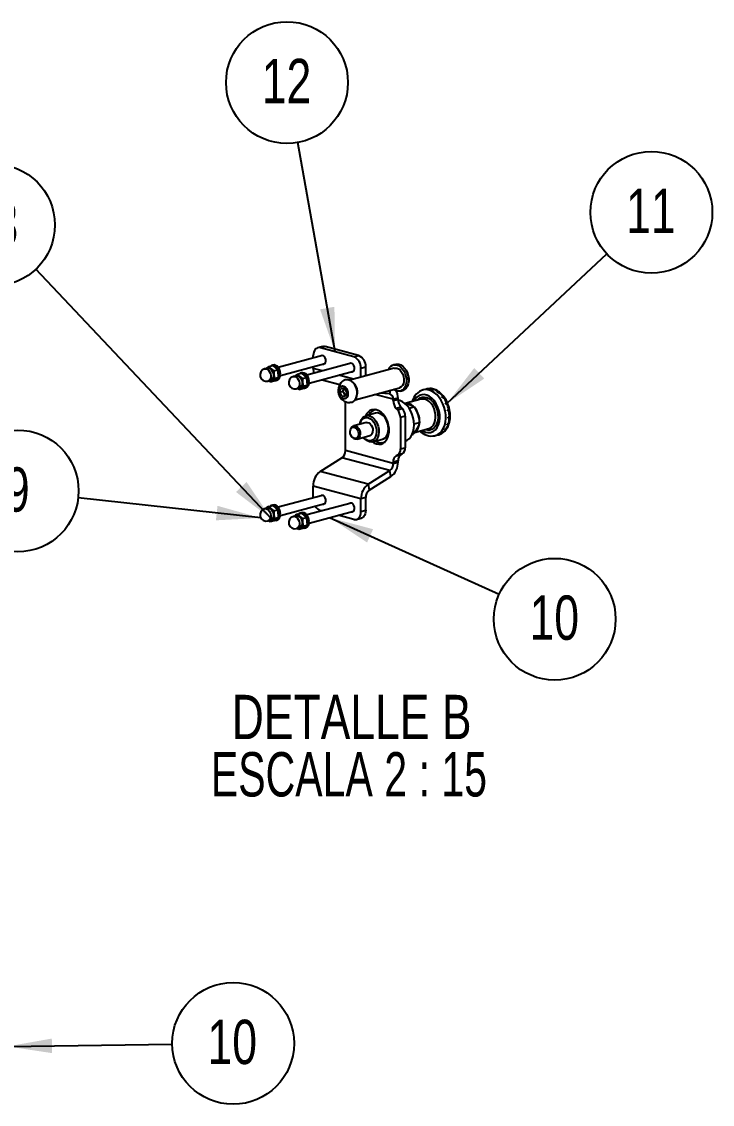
# Model space of a CAD drawing. Header units: millimetres. Extents: x -7982 to 6300, y -38 to 5016.
# Drawn here: x -3555 to -2738, y 2391 to 3673 of the extents above; entities that cross this region are included whole.
import ezdxf

# ---------------------------------------------------------------- set-up
doc = ezdxf.new("R2010")
doc.units = ezdxf.units.MM
doc.header["$LTSCALE"] = 15
doc.layers.add('FORMATO', color=7, linetype='Continuous')
doc.styles.add('SLDTEXTSTYLE1', font='TXT', dxfattribs={"width": 0.75})
doc.styles.add('SLDTEXTSTYLE4', font='TXT', dxfattribs={"width": 0.692308})
doc.dimstyles.new('SLDDIMSTYLE0', dxfattribs={"dimtxt": 0.18, "dimasz": 52.5, "dimexe": 0, "dimexo": 0.0625, "dimgap": 0, "dimtad": 0, "dimtih": 1, "dimtoh": 1, "dimdec": 0, "dimrnd": 1e-09, "dimzin": 0, "dimdsep": 46, "dimtxsty": 'Standard', "dimsah": 1, "dimcen": 0.09, "dimadec": 0, "dimazin": 0, "dimtfac": 52.5, "dimtdec": 0, "dimtofl": 0, "dimtmove": 0, "dimatfit": 3, "dimfxl": 1, "dimfrac": 2, "dimtolj": 1, "dimtzin": 0, "dimarcsym": 0})

# ---------------------------------------------------------------- blocks, each defined once
blk = doc.blocks.new('SW_NOTE_0_8')
at = {"layer": 'FORMATO', "color": 0}
blk.add_circle((72.1, 1), 72.1, dxfattribs=at)
at = {"layer": 'FORMATO', "color": 0, "insert": (71.1, 29), "char_height": 52.5, "attachment_point": 2, "style": 'SLDTEXTSTYLE1'}
blk.add_mtext('10', dxfattribs=at)
blk = doc.blocks.new('SW_NOTE_0_15')
at = {"layer": 'FORMATO', "color": 0, "char_height": 52.5, "attachment_point": 2}
for s, insert, style in [('DETALLE B', (162.4, 67.7), 'SLDTEXTSTYLE1'), ('ESCALA 2 : 15', (159.2, -0.2), 'SLDTEXTSTYLE4')]:
    blk.add_mtext(s, dxfattribs=dict(at, insert=insert, style=style))
blk = doc.blocks.new('SW_NOTE_0_16')
at = {"layer": 'FORMATO', "color": 0}
blk.add_circle((-12.7, 71), 72.1, dxfattribs=at)
at = {"layer": 'FORMATO', "color": 0, "insert": (-13.2, 99.1), "char_height": 52.5, "attachment_point": 2, "style": 'SLDTEXTSTYLE1'}
blk.add_mtext('12', dxfattribs=at)
blk = doc.blocks.new('SW_NOTE_0_17')
at = {"layer": 'FORMATO', "color": 0}
blk.add_circle((-71.7, 8), 72.1, dxfattribs=at)
at = {"layer": 'FORMATO', "color": 0, "insert": (-72.2, 36), "char_height": 52.5, "attachment_point": 2, "style": 'SLDTEXTSTYLE1'}
blk.add_mtext('9', dxfattribs=at)
blk = doc.blocks.new('SW_NOTE_0_18')
at = {"layer": 'FORMATO', "color": 0}
blk.add_circle((52.7, 49.3), 72.1, dxfattribs=at)
at = {"layer": 'FORMATO', "color": 0, "insert": (52.1, 77.3), "char_height": 52.5, "attachment_point": 2, "style": 'SLDTEXTSTYLE1'}
blk.add_mtext('11', dxfattribs=at)
blk = doc.blocks.new('SW_NOTE_0_19')
at = {"layer": 'FORMATO', "color": 0}
blk.add_circle((65.7, -29.7), 72.1, dxfattribs=at)
at = {"layer": 'FORMATO', "color": 0, "insert": (65.2, -1.6), "char_height": 52.5, "attachment_point": 2, "style": 'SLDTEXTSTYLE1'}
blk.add_mtext('10', dxfattribs=at)
blk = doc.blocks.new('SW_NOTE_0_20')
at = {"layer": 'FORMATO', "color": 0}
blk.add_circle((-49.5, 52.5), 72.1, dxfattribs=at)
at = {"layer": 'FORMATO', "color": 0, "insert": (-50, 80.5), "char_height": 52.5, "attachment_point": 2, "style": 'SLDTEXTSTYLE1'}
blk.add_mtext('13', dxfattribs=at)

msp = doc.modelspace()

# ---------------------------------------------------------------- linework, layer by layer
at = {"color": 7, "linetype": 'Continuous', "lineweight": 25}
for p, q in [((-3198.91, 3288.44), (-3204.56, 3286.93)), ((-3195.8, 3288.41), (-3201.46, 3286.9)), ((-3161.86, 3276.29), (-3201.46, 3286.9)), ((-3156.2, 3277.81), (-3195.8, 3288.41)), ((-3198.77, 3277.79), (-3251.41, 3263.69)), ((-3209.94, 3274.8), (-3209.94, 3277.61)), ((-3199.03, 3277.72), (-3198.92, 3277.82)), ((-3161.86, 3276.29), (-3156.2, 3277.81)), ((-3264.21, 3262.85), (-3267.39, 3262)), ((-3262.38, 3264.79), (-3257.85, 3266)), ((-3257.58, 3266.38), (-3258.99, 3266.01)), ((-3257.85, 3266), (-3251.89, 3260.77)), ((-3256.41, 3259.56), (-3251.89, 3260.77)), ((-3248.82, 3254.03), (-3196.18, 3268.13)), ((-3223.64, 3257.29), (-3225.05, 3256.91)), ((-3164.83, 3268.7), (-3217.47, 3254.6)), ((-3214.88, 3244.94), (-3162.24, 3259.04)), ((-3209.94, 3262.46), (-3209.94, 3264.45)), ((-3196.29, 3268.03), (-3196.44, 3268.06)), ((-3114.05, 3262.68), (-3166.58, 3248.61)), ((-3165.09, 3268.63), (-3164.97, 3268.73)), ((-3162.35, 3258.94), (-3162.5, 3258.97)), ((-3147.72, 3263.97), (-3153.38, 3262.46)), ((-3153.38, 3252.15), (-3153.38, 3262.46)), ((-3147.72, 3253.66), (-3147.72, 3263.97)), ((-3112.26, 3267.3), (-3115.09, 3266.54)), ((-3099.65, 3259.8), (-3099.84, 3260.13)), ((-3263.51, 3247.51), (-3260.33, 3248.36)), ((-3262.55, 3247.76), (-3261.03, 3246.72)), ((-3261.03, 3246.72), (-3256.51, 3247.93)), ((-3251.22, 3251.74), (-3256.51, 3247.93)), ((-3255.74, 3250.52), (-3251.22, 3251.74)), ((-3254.23, 3248.23), (-3252.82, 3248.61)), ((-3250.12, 3255.86), (-3251.49, 3256.23)), ((-3251.43, 3255.25), (-3250.12, 3254.9)), ((-3251.33, 3255.98), (-3248.7, 3255.28)), ((-3248.7, 3256.24), (-3250.12, 3255.86)), ((-3250.12, 3254.9), (-3248.7, 3255.28)), ((-3230.27, 3253.75), (-3233.45, 3252.9)), ((-3228.43, 3255.69), (-3223.91, 3256.91)), ((-3223.91, 3256.91), (-3217.95, 3251.67)), ((-3222.47, 3250.46), (-3217.95, 3251.67)), ((-3216.18, 3246.77), (-3217.55, 3247.14)), ((-3217.49, 3246.16), (-3216.18, 3245.8)), ((-3217.38, 3246.89), (-3214.76, 3246.18)), ((-3214.76, 3247.15), (-3216.18, 3246.77)), ((-3216.18, 3245.8), (-3214.76, 3246.18)), ((-3199.3, 3249.11), (-3178.41, 3243.51)), ((-3096.81, 3248.82), (-3096.81, 3249.19)), ((-3229.57, 3238.41), (-3226.39, 3239.27)), ((-3228.6, 3238.67), (-3227.09, 3237.63)), ((-3227.09, 3237.63), (-3222.57, 3238.84)), ((-3217.27, 3242.64), (-3222.57, 3238.84)), ((-3221.8, 3241.43), (-3217.27, 3242.64)), ((-3220.29, 3239.14), (-3218.88, 3239.52)), ((-3178.47, 3234.2), (-3177.06, 3239.05)), ((-3178.47, 3234.2), (-3174.79, 3235.19)), ((-3175.85, 3229.23), (-3178.47, 3234.2)), ((-3177.06, 3239.05), (-3173.04, 3238.92)), ((-3173.04, 3238.92), (-3170.42, 3233.95)), ((-3170.42, 3233.95), (-3171.83, 3229.11)), ((-3160.37, 3225.42), (-3107.84, 3239.5)), ((-3119.38, 3232.18), (-3130.97, 3233.3)), ((-3106.81, 3235.63), (-3103.98, 3236.39)), ((-3075.77, 3238.06), (-3080.01, 3236.92)), ((-3079.59, 3237.03), (-3080.01, 3236.92)), ((-3074.09, 3238.39), (-3075.5, 3238.02)), ((-3074.75, 3238.09), (-3073.33, 3238.47)), ((-3067.95, 3237.82), (-3069.36, 3237.45)), ((-3068.58, 3237.18), (-3067.16, 3237.56)), ((-3061.86, 3234.63), (-3063.27, 3234.25)), ((-3062.54, 3233.68), (-3061.12, 3234.06)), ((-3175.85, 3229.23), (-3172.18, 3230.22)), ((-3171.83, 3229.11), (-3175.85, 3229.23)), ((-3171.51, 3230.23), (-3172.18, 3230.22)), ((-3171.76, 3165.11), (-3171.76, 3223.21)), ((-3109.53, 3227.37), (-3115.19, 3225.85)), ((-3115.19, 3224.3), (-3115.19, 3225.85)), ((-3115.19, 3224.3), (-3109.53, 3225.81)), ((-3109.53, 3225.81), (-3109.53, 3227.37)), ((-3082.37, 3225.94), (-3100.99, 3220.95)), ((-3056.42, 3229.13), (-3057.84, 3228.75)), ((-3055.13, 3228.69), (-3057.35, 3228.09)), ((-3057.23, 3227.91), (-3055.81, 3228.29)), ((-3052.17, 3221.85), (-3053.59, 3221.47)), ((-3051.05, 3221.47), (-3053.32, 3220.86)), ((-3053.16, 3220.46), (-3051.74, 3220.84)), ((-3136.3, 3209.42), (-3147.62, 3206.39)), ((-3139.02, 3212.65), (-3137.48, 3213.82)), ((-3135.95, 3213.65), (-3137.34, 3213.28)), ((-3106, 3216.52), (-3111.66, 3215)), ((-3111.66, 3215), (-3110.24, 3213.51)), ((-3110.24, 3213.51), (-3104.58, 3215.03)), ((-3106, 3216.52), (-3104.58, 3215.03)), ((-3096.47, 3215.39), (-3090.36, 3217.03)), ((-3049.52, 3213.51), (-3050.94, 3213.13)), ((-3048.56, 3213.26), (-3050.84, 3212.65)), ((-3050.73, 3212.04), (-3049.32, 3212.42)), ((-3048.58, 3213.46), (-3049.17, 3216.2)), ((-3048.52, 3213.16), (-3048.58, 3213.46)), ((-3146.96, 3198.28), (-3161.95, 3194.27)), ((-3101.05, 3205.74), (-3106.71, 3204.22)), ((-3106.71, 3204.22), (-3106.71, 3167.04)), ((-3101.05, 3205.74), (-3101.05, 3168.55)), ((-3090.46, 3196.78), (-3084.02, 3198.51)), ((-3051.57, 3195.64), (-3050.16, 3196.02)), ((-3049.15, 3197.1), (-3051.3, 3196.52)), ((-3049.88, 3196.94), (-3051.29, 3196.56)), ((-3050.18, 3203.49), (-3048.77, 3203.87)), ((-3048.73, 3204.93), (-3050.15, 3204.55)), ((-3050.15, 3204.26), (-3047.91, 3204.86)), ((-3164.16, 3192.72), (-3165.04, 3191.57)), ((-3157.81, 3178.81), (-3142.82, 3182.83)), ((-3092.8, 3184.29), (-3091.54, 3184.63)), ((-3090.11, 3186.6), (-3073.06, 3191.16)), ((-3065.88, 3182.74), (-3065.52, 3182.83)), ((-3065.52, 3182.83), (-3061.28, 3183.97)), ((-3059.43, 3184.96), (-3058.01, 3185.34)), ((-3057.36, 3185.75), (-3058.77, 3185.37)), ((-3054.76, 3189.25), (-3053.34, 3189.63)), ((-3052.85, 3190.33), (-3054.26, 3189.95)), ((-3161.83, 3179.6), (-3160.5, 3179.04)), ((-3139.34, 3175.48), (-3128.02, 3178.51)), ((-3126.84, 3174.11), (-3128.76, 3174.35)), ((-3126.99, 3174.65), (-3125.6, 3175.02)), ((-3106.71, 3167.04), (-3101.05, 3168.55)), ((-3201.56, 3140.33), (-3175.95, 3156.54)), ((-3119.38, 3141.38), (-3175.95, 3156.54)), ((-3115.19, 3149.95), (-3171.76, 3165.11)), ((-3111.66, 3158.91), (-3106, 3160.42)), ((-3110.24, 3159.64), (-3111.66, 3158.91)), ((-3104.58, 3161.16), (-3110.24, 3159.64)), ((-3104.58, 3161.16), (-3106, 3160.42)), ((-3109.53, 3153.03), (-3115.19, 3151.51)), ((-3115.19, 3149.95), (-3115.19, 3151.51)), ((-3115.19, 3149.95), (-3109.53, 3151.47)), ((-3109.53, 3151.47), (-3109.53, 3153.03)), ((-3144.99, 3125.17), (-3201.56, 3140.33)), ((-3144.99, 3125.17), (-3119.38, 3141.38)), ((-3143.53, 3118.12), (-3117.92, 3134.33)), ((-3117.92, 3134.33), (-3119.38, 3141.38)), ((-3153.38, 3108.04), (-3209.94, 3123.19)), ((-3209.94, 3109.09), (-3209.94, 3123.19)), ((-3144.99, 3125.17), (-3143.53, 3118.12)), ((-3198.77, 3112.08), (-3251.41, 3097.98)), ((-3199.03, 3112.01), (-3198.92, 3112.11)), ((-3147.72, 3109.55), (-3153.38, 3108.04)), ((-3153.38, 3092.89), (-3153.38, 3108.04)), ((-3147.72, 3094.41), (-3147.72, 3109.55)), ((-3264.21, 3097.14), (-3267.39, 3096.28)), ((-3262.38, 3099.08), (-3257.85, 3100.29)), ((-3257.58, 3100.67), (-3258.99, 3100.29)), ((-3257.85, 3100.29), (-3251.89, 3095.06)), ((-3256.41, 3093.84), (-3251.89, 3095.06)), ((-3248.82, 3088.32), (-3196.18, 3102.42)), ((-3228.43, 3089.98), (-3223.91, 3091.19)), ((-3223.64, 3091.58), (-3225.05, 3091.2)), ((-3223.91, 3091.19), (-3217.95, 3085.96)), ((-3164.83, 3102.99), (-3217.47, 3088.88)), ((-3214.88, 3079.22), (-3162.24, 3093.33)), ((-3199.52, 3093.69), (-3201.46, 3094.21)), ((-3196.29, 3102.32), (-3196.44, 3102.35)), ((-3165.09, 3102.92), (-3164.97, 3103.02)), ((-3162.35, 3093.23), (-3162.5, 3093.26)), ((-3153.38, 3092.89), (-3147.72, 3094.41)), ((-3263.51, 3081.79), (-3260.33, 3082.65)), ((-3262.55, 3082.05), (-3261.03, 3081.01)), ((-3261.03, 3081.01), (-3256.51, 3082.22)), ((-3251.22, 3086.02), (-3256.51, 3082.22)), ((-3255.74, 3084.81), (-3251.22, 3086.02)), ((-3254.23, 3082.52), (-3252.82, 3082.9)), ((-3250.12, 3090.15), (-3251.49, 3090.52)), ((-3251.43, 3089.54), (-3250.12, 3089.18)), ((-3251.33, 3090.27), (-3248.7, 3089.56)), ((-3248.7, 3090.53), (-3250.12, 3090.15)), ((-3250.12, 3089.18), (-3248.7, 3089.56)), ((-3230.27, 3088.04), (-3233.45, 3087.19)), ((-3222.47, 3084.75), (-3217.95, 3085.96)), ((-3216.18, 3081.05), (-3217.55, 3081.42)), ((-3217.49, 3080.44), (-3216.18, 3080.09)), ((-3217.38, 3081.17), (-3214.76, 3080.47)), ((-3214.76, 3081.43), (-3216.18, 3081.05)), ((-3216.18, 3080.09), (-3214.76, 3080.47)), ((-3161.86, 3083.6), (-3180.2, 3088.52)), ((-3158.76, 3083.57), (-3153.1, 3085.09)), ((-3229.57, 3072.7), (-3226.39, 3073.55)), ((-3228.6, 3072.96), (-3227.09, 3071.92)), ((-3227.09, 3071.92), (-3222.57, 3073.13)), ((-3217.27, 3076.93), (-3222.57, 3073.13)), ((-3221.8, 3075.72), (-3217.27, 3076.93)), ((-3220.29, 3073.43), (-3218.88, 3073.81))]:
    msp.add_line(p, q, dxfattribs=at)
at = {"color": 8, "linetype": 'Continuous', "lineweight": 25}
for p, q in [((-3199.02, 3259.54), (-3209.94, 3262.46)), ((-3162.4, 3249.73), (-3179.7, 3254.36)), ((-3115.19, 3225.85), (-3136.98, 3231.69)), ((-3119.38, 3232.18), (-3118.55, 3236.63))]:
    msp.add_line(p, q, dxfattribs=at)
at = {"color": 7, "linetype": 'Continuous', "lineweight": 25, "flags": 128}
for points in [[(-3201.46, 3286.9), (-3203.11, 3287.12), (-3204.71, 3286.89), (-3206.17, 3286.21), (-3207.46, 3285.12), (-3208.51, 3283.65), (-3209.3, 3281.86), (-3209.78, 3279.82), (-3209.94, 3277.61)], [(-3198.91, 3288.44), (-3197.46, 3288.64), (-3195.8, 3288.41)], [(-3198.49, 3267.51), (-3197.28, 3267.53), (-3196.11, 3268.2), (-3195.28, 3269.48), (-3194.9, 3271.18), (-3195.03, 3273.08), (-3195.64, 3274.93), (-3196.66, 3276.47), (-3197.94, 3277.49), (-3199.32, 3277.86), (-3200.6, 3277.52), (-3201.08, 3277.17)], [(-3262.38, 3264.79), (-3264.67, 3263.31), (-3265.92, 3262.39)], [(-3264.21, 3262.85), (-3262.81, 3262.94), (-3261.16, 3262.37), (-3259.61, 3261.14), (-3258.32, 3259.37), (-3257.42, 3257.23), (-3256.99, 3254.93), (-3257.08, 3252.7), (-3257.68, 3250.75), (-3258.73, 3249.28), (-3260.12, 3248.42), (-3260.33, 3248.36)], [(-3250.12, 3255.86), (-3250.47, 3258.39), (-3251.3, 3260.82), (-3252.55, 3262.95), (-3254.12, 3264.64), (-3255.88, 3265.73), (-3257.7, 3266.15), (-3259.43, 3265.86), (-3260.45, 3265.3)], [(-3248.7, 3256.24), (-3249.05, 3258.77), (-3249.89, 3261.19), (-3251.14, 3263.33), (-3252.7, 3265.01), (-3254.46, 3266.11), (-3256.28, 3266.53), (-3257.58, 3266.38)], [(-3251.89, 3260.77), (-3251.7, 3259.64), (-3251.22, 3251.74)], [(-3214.76, 3247.15), (-3215.11, 3249.67), (-3215.95, 3252.1), (-3217.2, 3254.24), (-3218.76, 3255.92), (-3220.52, 3257.01), (-3222.34, 3257.43), (-3223.64, 3257.29)], [(-3164.55, 3258.42), (-3163.34, 3258.44), (-3162.16, 3259.11), (-3161.33, 3260.39), (-3160.96, 3262.09), (-3161.08, 3263.99), (-3161.7, 3265.84), (-3162.72, 3267.37), (-3164, 3268.39), (-3165.38, 3268.76), (-3166.66, 3268.43), (-3167.14, 3268.08)], [(-3114, 3266.75), (-3111.58, 3266.65), (-3109.14, 3265.82), (-3106.78, 3264.3), (-3104.62, 3262.17), (-3102.75, 3259.51), (-3101.27, 3256.47), (-3100.23, 3253.17), (-3099.7, 3249.77), (-3099.7, 3246.44), (-3100.22, 3243.32), (-3101.24, 3240.57), (-3102.72, 3238.3), (-3104.58, 3236.64), (-3106.74, 3235.65), (-3109.1, 3235.39), (-3111.54, 3235.85), (-3113.96, 3237.03), (-3114.81, 3237.63)], [(-3114.05, 3262.68), (-3113.23, 3262.84), (-3111.13, 3262.7), (-3109.01, 3261.83), (-3107.02, 3260.28), (-3105.27, 3258.16), (-3103.88, 3255.6), (-3102.94, 3252.75), (-3102.49, 3249.8), (-3102.58, 3246.92), (-3103.2, 3244.31), (-3104.3, 3242.13), (-3105.82, 3240.51), (-3107.66, 3239.55), (-3107.84, 3239.5)], [(-3112.26, 3267.3), (-3111.17, 3267.51), (-3108.75, 3267.41), (-3106.31, 3266.58), (-3103.95, 3265.06), (-3101.79, 3262.93), (-3099.92, 3260.27), (-3098.44, 3257.22), (-3097.41, 3253.93), (-3096.88, 3250.53), (-3096.87, 3247.19), (-3097.39, 3244.08), (-3098.42, 3241.32), (-3099.89, 3239.06), (-3101.75, 3237.4), (-3103.91, 3236.41), (-3103.98, 3236.39)], [(-3256.08, 3248.14), (-3255.88, 3248.12), (-3254.12, 3248.26), (-3252.55, 3249.11), (-3251.3, 3250.58), (-3250.47, 3252.56), (-3250.12, 3254.9)], [(-3228.43, 3255.69), (-3230.73, 3254.21), (-3231.98, 3253.3)], [(-3230.27, 3253.75), (-3228.87, 3253.84), (-3227.22, 3253.28), (-3225.67, 3252.05), (-3224.38, 3250.28), (-3223.48, 3248.14), (-3223.05, 3245.84), (-3223.14, 3243.61), (-3223.74, 3241.66), (-3224.79, 3240.18), (-3226.18, 3239.33), (-3226.39, 3239.27)], [(-3216.18, 3246.77), (-3216.53, 3249.29), (-3217.36, 3251.72), (-3218.61, 3253.86), (-3220.18, 3255.54), (-3221.94, 3256.64), (-3223.76, 3257.06), (-3225.49, 3256.77), (-3226.51, 3256.21)], [(-3222.14, 3239.05), (-3221.94, 3239.02), (-3220.18, 3239.17), (-3218.61, 3240.01), (-3217.36, 3241.48), (-3216.53, 3243.47), (-3216.18, 3245.8)], [(-3217.95, 3251.67), (-3217.76, 3250.55), (-3217.27, 3242.64)], [(-3173.6, 3248.51), (-3172.04, 3249.21), (-3169.92, 3249.49)], [(-3169.92, 3249.49), (-3167.7, 3249.07), (-3165.52, 3247.99), (-3163.47, 3246.3), (-3161.65, 3244.07), (-3160.17, 3241.43), (-3159.09, 3238.5), (-3158.47, 3235.44), (-3158.34, 3232.39), (-3158.7, 3229.5), (-3159.54, 3226.94), (-3160.82, 3224.81), (-3162.47, 3223.23), (-3164.4, 3222.28), (-3166.51, 3222)], [(-3177.01, 3241.63), (-3175.41, 3241.93), (-3173.73, 3241.53), (-3172.11, 3240.47), (-3170.69, 3238.84), (-3169.61, 3236.78), (-3168.96, 3234.49), (-3168.8, 3232.16), (-3169.14, 3230), (-3169.95, 3228.2), (-3171.16, 3226.93), (-3172.66, 3226.29), (-3174.32, 3226.34), (-3175.99, 3227.08), (-3177.53, 3228.44), (-3178.79, 3230.3), (-3179.67, 3232.5), (-3180.08, 3234.84), (-3179.99, 3237.11), (-3179.41, 3239.11), (-3178.39, 3240.67), (-3177.01, 3241.63)], [(-3174.79, 3235.19), (-3173.7, 3237.97), (-3173.52, 3239.14)], [(-3172.18, 3230.22), (-3173.32, 3233.06), (-3174.79, 3235.19)], [(-3073.42, 3238.42), (-3073.93, 3238.43), (-3074.09, 3238.39)], [(-3090.44, 3195.67), (-3090.7, 3199.81), (-3091.45, 3203.96), (-3092.69, 3208.02), (-3094.37, 3211.85), (-3096.44, 3215.36), (-3098.85, 3218.43), (-3101.53, 3220.99), (-3104.4, 3222.95), (-3107.37, 3224.27), (-3109.5, 3224.79)], [(-3101.37, 3221.04), (-3100.05, 3220.74), (-3096.22, 3219.64)], [(-3096.22, 3219.64), (-3093.04, 3218.4), (-3090.36, 3217.03)], [(-3049.17, 3216.2), (-3050.49, 3220.24), (-3050.93, 3221.29)], [(-3154.66, 3196.22), (-3154.65, 3196.34), (-3154.01, 3199.39), (-3152.87, 3202.04), (-3151.3, 3204.17), (-3149.36, 3205.68), (-3147.14, 3206.5), (-3144.76, 3206.59), (-3142.31, 3205.95), (-3139.92, 3204.61), (-3137.69, 3202.63), (-3135.74, 3200.11), (-3134.14, 3197.15), (-3132.99, 3193.9), (-3132.32, 3190.52), (-3132.18, 3187.15)], [(-3134.99, 3172.97), (-3132.26, 3172.59), (-3129.63, 3172.9), (-3127.17, 3173.91), (-3124.99, 3175.57), (-3123.14, 3177.84), (-3121.7, 3180.63), (-3120.71, 3183.84), (-3120.2, 3187.38), (-3120.2, 3191.11), (-3120.71, 3194.92), (-3121.7, 3198.66), (-3123.14, 3202.22), (-3124.99, 3205.48), (-3127.17, 3208.31), (-3129.63, 3210.64), (-3132.26, 3212.36), (-3134.99, 3213.44), (-3137.72, 3213.83), (-3140.35, 3213.51), (-3142.81, 3212.5), (-3144.99, 3210.84), (-3146.84, 3208.57), (-3148.09, 3206.24)], [(-3120.85, 3190.93), (-3121.11, 3194.32), (-3121.89, 3197.69), (-3123.16, 3200.88), (-3124.84, 3203.75), (-3126.86, 3206.16), (-3129.14, 3208.01), (-3131.55, 3209.19), (-3133.99, 3209.67), (-3136.3, 3209.42)], [(-3090.36, 3217.03), (-3088.03, 3212.7), (-3086.11, 3208.06)], [(-3086.11, 3208.06), (-3084.81, 3203.35), (-3084.02, 3198.51)], [(-3164.16, 3192.72), (-3163.83, 3193.11), (-3162.47, 3194.09), (-3160.87, 3194.39), (-3159.18, 3194), (-3157.56, 3192.94), (-3156.14, 3191.32), (-3155.06, 3189.27), (-3154.4, 3186.98), (-3154.23, 3184.65)], [(-3154.52, 3196.26), (-3154.42, 3196.75), (-3153.59, 3199.33), (-3152.32, 3201.46), (-3150.68, 3203.05), (-3148.74, 3204.01), (-3146.62, 3204.3), (-3144.41, 3203.9), (-3142.22, 3202.83), (-3140.16, 3201.14), (-3138.35, 3198.92), (-3136.86, 3196.29), (-3135.77, 3193.36), (-3135.14, 3190.3), (-3135, 3187.25), (-3135.36, 3184.36), (-3136.19, 3181.78), (-3137.46, 3179.65), (-3139.1, 3178.06), (-3141.04, 3177.1), (-3143.16, 3176.81), (-3145.37, 3177.21), (-3147.56, 3178.28), (-3149.62, 3179.97), (-3150.38, 3180.8)], [(-3146.96, 3198.28), (-3145.88, 3198.41), (-3144.19, 3198.02), (-3142.57, 3196.96), (-3141.15, 3195.34), (-3140.07, 3193.29), (-3139.41, 3191), (-3139.24, 3188.66)], [(-3101.05, 3176.44), (-3098.85, 3177.41), (-3096.44, 3179.2), (-3094.37, 3181.59), (-3092.69, 3184.52), (-3091.45, 3187.92), (-3090.7, 3191.67), (-3090.44, 3195.67)], [(-3084.02, 3198.51), (-3085.08, 3195.32), (-3086.7, 3191.86)], [(-3047.91, 3204.86), (-3048.13, 3204.99), (-3048.58, 3204.96), (-3048.73, 3204.93)], [(-3166.05, 3185.56), (-3166.24, 3187.81), (-3165.89, 3189.89), (-3165.05, 3191.56), (-3163.8, 3192.65), (-3162.27, 3193.03), (-3160.65, 3192.67), (-3159.09, 3191.6), (-3157.77, 3189.95), (-3156.83, 3187.88), (-3156.38, 3185.63), (-3156.46, 3183.43), (-3157.06, 3181.53), (-3158.12, 3180.13), (-3159.53, 3179.39), (-3161.13, 3179.37), (-3162.74, 3180.1), (-3164.2, 3181.48), (-3165.34, 3183.37), (-3166.05, 3185.56)], [(-3154.23, 3184.65), (-3154.56, 3182.48), (-3155.37, 3180.68), (-3156.57, 3179.4), (-3158.07, 3178.75), (-3159.73, 3178.79), (-3160.5, 3179.04)], [(-3132.18, 3187.15), (-3132.56, 3183.96), (-3133.45, 3181.1), (-3134.81, 3178.7), (-3136.58, 3176.86), (-3138.67, 3175.69), (-3140.99, 3175.23), (-3143.42, 3175.5), (-3145.85, 3176.5), (-3148.17, 3178.17), (-3150.28, 3180.44), (-3150.52, 3180.76)], [(-3128.02, 3178.51), (-3126.86, 3178.93), (-3124.84, 3180.25), (-3123.16, 3182.22), (-3121.89, 3184.74), (-3121.11, 3187.69), (-3120.85, 3190.93)], [(-3086.7, 3191.86), (-3088.87, 3188.31), (-3091.54, 3184.63)], [(-3056.98, 3185.94), (-3057.21, 3185.79), (-3057.36, 3185.75)], [(-3139.82, 3175.37), (-3137.72, 3174.05), (-3134.99, 3172.97)], [(-3198.49, 3101.8), (-3197.28, 3101.82), (-3196.11, 3102.49), (-3195.28, 3103.77), (-3194.9, 3105.47), (-3195.03, 3107.37), (-3195.64, 3109.22), (-3196.66, 3110.75), (-3197.94, 3111.78), (-3199.32, 3112.14), (-3200.6, 3111.81), (-3201.08, 3111.46)], [(-3262.38, 3099.08), (-3264.67, 3097.6), (-3265.92, 3096.68)], [(-3264.21, 3097.14), (-3262.81, 3097.22), (-3261.16, 3096.66), (-3259.61, 3095.43), (-3258.32, 3093.66), (-3257.42, 3091.52), (-3256.99, 3089.22), (-3257.08, 3086.99), (-3257.68, 3085.04), (-3258.73, 3083.56), (-3260.12, 3082.71), (-3260.33, 3082.65)], [(-3250.12, 3090.15), (-3250.47, 3092.67), (-3251.3, 3095.1), (-3252.55, 3097.24), (-3254.12, 3098.92), (-3255.88, 3100.02), (-3257.7, 3100.44), (-3259.43, 3100.15), (-3260.45, 3099.59)], [(-3248.7, 3090.53), (-3249.05, 3093.05), (-3249.89, 3095.48), (-3251.14, 3097.62), (-3252.7, 3099.3), (-3254.46, 3100.4), (-3256.28, 3100.82), (-3257.58, 3100.67)], [(-3251.89, 3095.06), (-3251.7, 3093.93), (-3251.22, 3086.02)], [(-3216.18, 3081.05), (-3216.53, 3083.58), (-3217.36, 3086.01), (-3218.61, 3088.15), (-3220.18, 3089.83), (-3221.94, 3090.92), (-3223.76, 3091.34), (-3225.49, 3091.06), (-3226.51, 3090.5)], [(-3214.76, 3081.43), (-3215.11, 3083.96), (-3215.95, 3086.39), (-3217.2, 3088.53), (-3218.76, 3090.21), (-3220.52, 3091.3), (-3222.34, 3091.72), (-3223.64, 3091.58)], [(-3164.55, 3092.71), (-3163.34, 3092.72), (-3162.16, 3093.4), (-3161.33, 3094.67), (-3160.96, 3096.38), (-3161.08, 3098.28), (-3161.7, 3100.12), (-3162.72, 3101.66), (-3164, 3102.68), (-3165.38, 3103.05), (-3166.66, 3102.72), (-3167.14, 3102.37)], [(-3161.86, 3083.6), (-3160.21, 3083.38), (-3158.61, 3083.61), (-3157.15, 3084.29), (-3155.86, 3085.38), (-3154.81, 3086.85), (-3154.02, 3088.64), (-3153.54, 3090.68), (-3153.38, 3092.89)], [(-3147.72, 3094.41), (-3147.88, 3092.19), (-3148.36, 3090.15), (-3149.15, 3088.37), (-3150.2, 3086.9), (-3151.49, 3085.8), (-3152.96, 3085.13), (-3153.1, 3085.09)], [(-3256.08, 3082.43), (-3255.88, 3082.4), (-3254.12, 3082.55), (-3252.55, 3083.4), (-3251.3, 3084.86), (-3250.47, 3086.85), (-3250.12, 3089.18)], [(-3228.43, 3089.98), (-3230.73, 3088.5), (-3231.98, 3087.59)], [(-3230.27, 3088.04), (-3228.87, 3088.13), (-3227.22, 3087.57), (-3225.67, 3086.34), (-3224.38, 3084.57), (-3223.48, 3082.43), (-3223.05, 3080.13), (-3223.14, 3077.89), (-3223.74, 3075.94), (-3224.79, 3074.47), (-3226.18, 3073.62), (-3226.39, 3073.55)], [(-3222.14, 3073.34), (-3221.94, 3073.31), (-3220.18, 3073.46), (-3218.61, 3074.3), (-3217.36, 3075.77), (-3216.53, 3077.75), (-3216.18, 3080.09)], [(-3217.95, 3085.96), (-3217.76, 3084.83), (-3217.27, 3076.93)]]:
    msp.add_lwpolyline(points, dxfattribs=at)
at = {"color": 8, "linetype": 'Continuous', "lineweight": 25, "flags": 128}
for points in [[(-3267.39, 3262), (-3266, 3262.08), (-3264.34, 3261.52), (-3262.79, 3260.29), (-3261.5, 3258.52), (-3260.6, 3256.38), (-3260.18, 3254.08), (-3260.27, 3251.85), (-3260.86, 3249.9), (-3261.91, 3248.42), (-3263.3, 3247.57), (-3263.51, 3247.51)], [(-3233.45, 3252.9), (-3232.06, 3252.99), (-3230.4, 3252.43), (-3228.85, 3251.2), (-3227.56, 3249.43), (-3226.66, 3247.29), (-3226.24, 3244.99), (-3226.33, 3242.75), (-3226.92, 3240.8), (-3227.97, 3239.33), (-3229.36, 3238.48), (-3229.57, 3238.41)], [(-3052.99, 3203.26), (-3053.09, 3207.63), (-3053.7, 3212.05), (-3054.8, 3216.42), (-3056.37, 3220.62), (-3058.37, 3224.54), (-3060.73, 3228.08), (-3063.41, 3231.15), (-3066.33, 3233.67), (-3069.42, 3235.57), (-3072.59, 3236.81), (-3075.77, 3237.35), (-3078.87, 3237.18), (-3079.59, 3237.03)], [(-3060.06, 3203.49), (-3060.18, 3207.57), (-3060.9, 3211.94), (-3062.27, 3216.37), (-3064.25, 3220.59), (-3066.75, 3224.3), (-3069.58, 3227.31), (-3072.56, 3229.49), (-3075.5, 3230.85), (-3078.47, 3231.47), (-3081.54, 3231.31), (-3084.52, 3230.25), (-3087.22, 3228.27), (-3089.46, 3225.48), (-3090.26, 3223.83)], [(-3086.54, 3224.82), (-3085.8, 3225.75), (-3083.45, 3227.47), (-3080.86, 3228.39), (-3078.19, 3228.53), (-3075.61, 3227.99), (-3073.05, 3226.81), (-3070.46, 3224.91), (-3067.99, 3222.3), (-3065.82, 3219.07), (-3064.1, 3215.4), (-3062.91, 3211.55), (-3062.29, 3207.75), (-3062.18, 3204.2)], [(-3065, 3204.3), (-3065.14, 3207.84), (-3065.79, 3211.41), (-3066.92, 3214.86), (-3068.5, 3218.05), (-3070.46, 3220.86), (-3072.72, 3223.16), (-3075.17, 3224.86), (-3077.74, 3225.9), (-3080.3, 3226.22), (-3082.37, 3225.94)], [(-3080.97, 3189.05), (-3080.04, 3188.37), (-3077.1, 3187.01), (-3074.13, 3186.39), (-3071.06, 3186.55), (-3068.08, 3187.61), (-3065.38, 3189.59), (-3063.14, 3192.39), (-3061.49, 3195.81), (-3060.47, 3199.6), (-3060.06, 3203.49)], [(-3062.18, 3204.2), (-3062.54, 3200.81), (-3063.42, 3197.52), (-3064.86, 3194.54), (-3066.8, 3192.11), (-3069.15, 3190.39), (-3071.74, 3189.47), (-3074.41, 3189.33), (-3076.99, 3189.87), (-3077.32, 3190.02)], [(-3073.06, 3191.16), (-3071.52, 3191.74), (-3069.41, 3193.19), (-3067.64, 3195.26), (-3066.28, 3197.88), (-3065.39, 3200.93), (-3065, 3204.3)], [(-3065.52, 3182.83), (-3065.16, 3182.93), (-3062.33, 3184.16), (-3059.77, 3186.05), (-3057.54, 3188.56), (-3055.71, 3191.62), (-3054.31, 3195.15), (-3053.4, 3199.06), (-3052.99, 3203.26)], [(-3267.39, 3096.28), (-3266, 3096.37), (-3264.34, 3095.81), (-3262.79, 3094.58), (-3261.5, 3092.81), (-3260.6, 3090.67), (-3260.18, 3088.37), (-3260.27, 3086.13), (-3260.86, 3084.19), (-3261.91, 3082.71), (-3263.3, 3081.86), (-3263.51, 3081.79)], [(-3233.45, 3087.19), (-3232.06, 3087.28), (-3230.4, 3086.71), (-3228.85, 3085.48), (-3227.56, 3083.71), (-3226.66, 3081.57), (-3226.24, 3079.27), (-3226.33, 3077.04), (-3226.92, 3075.09), (-3227.97, 3073.62), (-3229.36, 3072.76), (-3229.57, 3072.7)]]:
    msp.add_lwpolyline(points, dxfattribs=at)
at = {"color": 7, "linetype": 'Continuous', "lineweight": 25}
for centre, radius, start, end in [((-3167.54, 3263.29), 14.19, 356.6365, 66.40815), ((-3161.88, 3264.8), 14.19, 356.63647, 66.40815), ((-3265.45, 3254.75), 7.5, 104.99797, 284.99793), ((-3244.58, 3279.05), 22.8, 218.71703, 238.75186), ((-3230.3, 3256.95), 26.24, 174.31032, 194.189), ((-3192.07, 3262.28), 17.87, 179.40505, 197.71701), ((-3112.51, 3257.88), 9, 99.48125, 160.93377), ((-3118.32, 3249.11), 21.51, 0.21418, 29.78179), ((-3236.9, 3218.71), 36.98, 120.63586, 130.74386), ((-3255.22, 3254.7), 6.55, 291.5596, 5.05519), ((-3231.51, 3245.66), 7.5, 104.99796, 284.99794), ((-3210.64, 3269.96), 22.8, 218.71705, 238.75179), ((-3196.36, 3247.86), 26.24, 174.30994, 194.18938), ((-3221.28, 3245.61), 6.55, 291.55982, 5.05501), ((-3166.15, 3236.29), 14.27, 121.43342, 268.4533), ((-3172.52, 3234.59), 14.98, 332.5037, 57.49222), ((-3202.96, 3209.61), 36.98, 120.63586, 130.74386), ((-3120.79, 3226.69), 5.66, 351.49802, 75.60975), ((-3125.56, 3227.8), 16.03, 358.46699, 30.4537), ((-3074.48, 3218.87), 18.8, 105.45775, 166.85565), ((-3072.39, 3225.46), 13.05, 97.46799, 104.992), ((-3073.78, 3224.86), 13.27, 94.18943, 97.47543), ((-3072.35, 3223.85), 14.65, 72.4858, 93.82727), ((-3071.52, 3226), 12.6, 68.65432, 97.91946), ((-3074.35, 3221.22), 16.98, 70.10258, 72.89007), ((-3067.55, 3236.1), 1.77, 59.2436, 103.06049), ((-3066.79, 3236.71), 0.933, 71.64647, 113.39673), ((-3074.24, 3218.5), 20.34, 52.50253, 69.64065), ((-3072.09, 3220.36), 18.09, 49.79269, 72.02387), ((-3077.99, 3214.77), 24.42, 50.75246, 52.94024), ((-3061.52, 3233.04), 1.63, 46.1379, 101.83818), ((-3059.81, 3229.72), 4.53, 97.40708, 106.84687), ((-3079.48, 3211.84), 28.82, 36.85945, 50.43429), ((-3074.21, 3215.6), 23.14, 34.13578, 53.4059), ((-3101.36, 3224.24), 13.83, 179.76743, 221.90003), ((-3095.71, 3225.75), 13.83, 179.76743, 221.90006), ((-3099.43, 3209.6), 11.4, 44.30356, 100.27735), ((-3084.34, 3208.67), 33.25, 35.36424, 37.14523), ((-3056.12, 3227.88), 1.28, 39.23753, 103.48235), ((-3055.94, 3229.3), 1.02, 277.2994, 323.01856), ((-3085.99, 3207), 36.93, 23.70292, 35.20498), ((-3081.32, 3208.9), 32.82, 22.17868, 36.84703), ((-3089.99, 3205.39), 39.8, 22.25798, 23.83692), ((-3051.88, 3220.86), 1.03, 36.12857, 106.54894), ((-3051.86, 3221.66), 0.83, 278.05394, 346.68258), ((-3089.61, 3205.36), 40.91, 11.48528, 22.22833), ((-3134.36, 3202.84), 10.81, 96.43794, 155.60038), ((-3120.53, 3204.28), 13.83, 359.76741, 41.90009), ((-3114.88, 3205.79), 13.83, 359.76743, 41.90002), ((-3109.42, 3200.03), 25.34, 358.07195, 36.52533), ((-3090.84, 3205.02), 40.72, 9.93794, 11.49359), ((-3049.22, 3212.71), 0.855, 39.91228, 110.73003), ((-3049.52, 3213.36), 0.963, 282.24889, 353.66766), ((-3087.44, 3205.68), 38.72, 358.88783, 10.03255), ((-3077.82, 3206.86), 29.97, 356.53823, 12.12441), ((-3098.09, 3198.11), 13.85, 309.96243, 354.91328), ((-3071.84, 3202.81), 22.72, 326.6937, 342.60541), ((-3066.95, 3201.69), 18.39, 323.13627, 346.00053), ((-3077.38, 3203.92), 27.11, 342.20757, 344.24785), ((-3085.78, 3205.31), 35.64, 357.07023, 358.77062), ((-3050.62, 3197.46), 1.51, 287.79972, 346.24834), ((-3080.23, 3205.35), 31.5, 344.51551, 357.30763), ((-3048.57, 3192.61), 4.53, 97.40785, 106.84596), ((-3074.92, 3205.21), 27.02, 342.84174, 359.66584), ((-3049.14, 3205.06), 1.25, 287.18472, 350.74956), ((-3144.99, 3188.18), 5.77, 292.11838, 4.83694), ((-3069.8, 3200.83), 18.45, 222.39144, 282.00045), ((-3064.71, 3196.73), 13.22, 285.05301, 300.44083), ((-3066.47, 3196.98), 13.94, 300.35473, 303.53444), ((-3058.43, 3187), 1.71, 284.17346, 315.1075), ((-3066.28, 3198.98), 15.96, 303.97311, 324.12411), ((-3064.16, 3198), 14, 300.78013, 328.37693), ((-3069.98, 3200.44), 18.89, 323.66917, 326.26543), ((-3053.96, 3191.47), 1.94, 288.58189, 337.55931), ((-3052.98, 3191.34), 1.02, 277.30098, 323.01744), ((-3129.65, 3184.98), 10.64, 233.86848, 294.08505), ((-3109.06, 3167.84), 8.05, 303.82544, 5.07865), ((-3182.12, 3164.86), 10.36, 306.51789, 1.33355), ((-3107.18, 3152.22), 8.05, 123.82544, 185.07865), ((-3114.72, 3166.32), 8.05, 303.82537, 5.07867), ((-3101.52, 3153.74), 8.05, 123.8254, 185.07864), ((-3125.55, 3149.71), 10.36, 306.51785, 1.33356), ((-3130.25, 3150.98), 20.72, 306.51786, 1.33357), ((-3189.23, 3123.68), 20.72, 126.51786, 181.33358), ((-3132.66, 3108.52), 20.72, 126.51791, 181.33354), ((-3137.36, 3109.79), 10.36, 126.51786, 181.33357), ((-3265.45, 3089.04), 7.5, 104.99795, 284.99795), ((-3244.58, 3113.34), 22.8, 218.71712, 238.75176), ((-3230.3, 3091.24), 26.24, 174.31031, 194.18901), ((-3197.88, 3104.63), 11.02, 208.50093, 251.03933), ((-3236.9, 3053), 36.98, 120.63567, 130.74395), ((-3255.22, 3088.99), 6.55, 291.55956, 5.05525), ((-3231.51, 3079.95), 7.5, 104.99795, 284.99795), ((-3210.64, 3104.24), 22.8, 218.71712, 238.75176), ((-3196.36, 3082.15), 26.24, 174.30995, 194.18937), ((-3221.28, 3079.89), 6.55, 291.55979, 5.05508), ((-3202.96, 3043.9), 36.98, 120.63567, 130.74395)]:
    msp.add_arc(centre, radius, start, end, dxfattribs=at)

# ---------------------------------------------------------------- block references
at = {"layer": 'FORMATO', "color": 7}
for name, p in [('SW_NOTE_0_16', (-3228.26, 3530.04)), ('SW_NOTE_0_18', (-2862.35, 3398.03)), ('SW_NOTE_0_20', (-3538.3, 3379.84)), ('SW_NOTE_0_17', (-3487.98, 3109.33)), ('SW_NOTE_0_19', (-2989.78, 2995.12)), ('SW_NOTE_0_8', (-3376.8, 2461.98))]:
    msp.add_blockref(name, p, dxfattribs=at)
at = {"layer": 'FORMATO'}
msp.add_blockref('SW_NOTE_0_15', (-3326.87, 2808.15), dxfattribs=at)

# ---------------------------------------------------------------- leaders
at = {"layer": 'FORMATO', "color": 7}
for points in [[(-3184.1, 3282.25), (-3228.26, 3530.04)], [(-3051.74, 3220.84), (-2862.35, 3398.03)], [(-3259.03, 3083.83), (-3538.3, 3379.84)], [(-3271.96, 3085.32), (-3487.98, 3109.33)], [(-3190.48, 3085.76), (-2989.78, 2995.12)], [(-3571.69, 2459.4), (-3376.8, 2461.98)]]:
    msp.add_leader(points, dimstyle='SLDDIMSTYLE0', dxfattribs=at)

doc.saveas('drawing.dxf')
